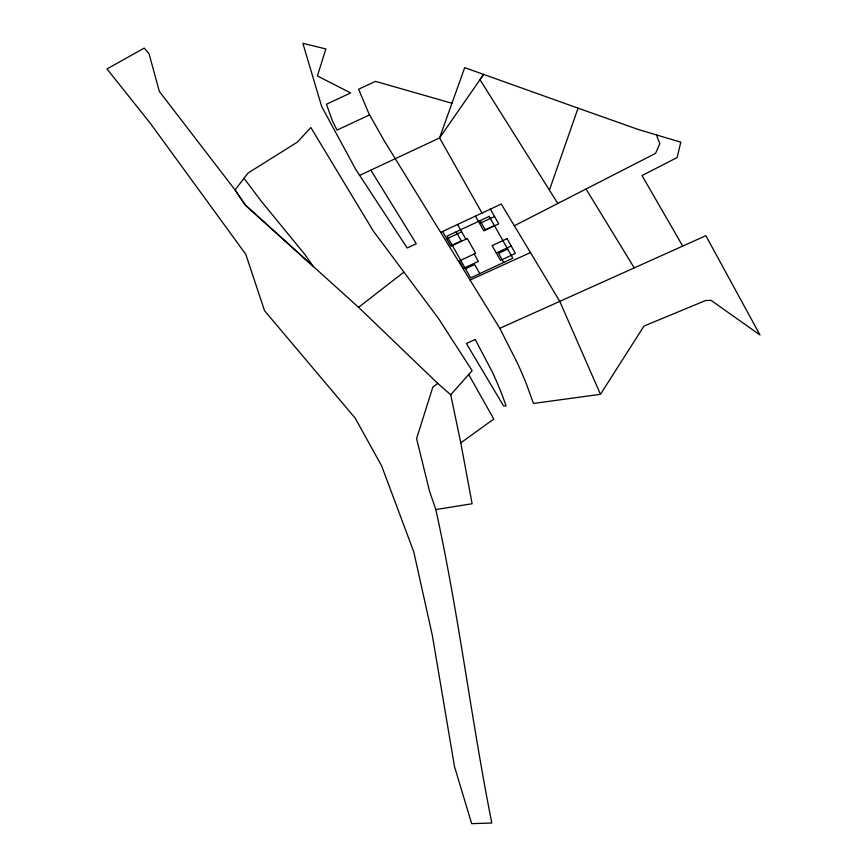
<?xml version="1.0" encoding="UTF-8"?>
<svg xmlns="http://www.w3.org/2000/svg" width="867" height="867" viewBox="0 0 867 867"><rect width="100%" height="100%" fill="white"/><g stroke="black" fill="none" stroke-linecap="round" stroke-linejoin="round"><path stroke-width="1.3" d="M549.407 190.133L578.072 108.169L464.69 67.637L439.569 137.94L359.664 175.383L355.546 169.065L321.657 106.511L302.886 43.35L325.884 48.931L317.387 75.971L350.68 92.942L326.436 104.246L332.462 121.001L337.035 130.104L369.591 114.888M499.815 328.322L517.426 363.165A400.695 369.114 27.7 0 1 526.789 385.056L533.487 403.448L600.473 394.312L643.986 326.057L705.565 300.535L711.027 300.329L760.001 334.998L705.868 235.694L499.815 328.322L384.254 140.844L368.941 113.74L358.602 89.258L375.53 81.379L451.956 103.249M450.721 394.767L472.125 370.642L438.409 318.352L373.168 230.817L310.852 127.547L297.316 142.166L248.125 172.977L235.055 189.927L245.339 205.111L358.57 307.33L437.737 383.387L450.721 394.767L460.778 442.864L472.103 503.749L435.819 509.558L429.533 491.177L416.583 438.648L432.828 387.115L437.737 383.387M358.57 307.33L403.794 272.238M460.778 442.864L493.778 419.054L468.689 374.511M514.337 225.756L655.56 153.372L659.809 143.716L656.438 134.916L638.578 129.573L578.072 108.169M440.685 232.356L501.278 204.027L559.681 301.185L600.473 394.312M446.765 238.837L461.699 231.857M479.624 223.48L494.558 216.501M452.173 245.198L461.309 240.928L456.172 231.836M494.353 225.485L485.206 229.755L480.069 220.662M496.303 253.001L511.237 246.022M465.514 268.813L474.661 264.543L479.798 273.636M507.694 249.1L498.558 253.37L503.694 262.463M470.044 280.041L530.463 252.579M656.438 134.916L680.801 142.155L677.084 157.577L642.014 175.557L682.719 246.065M244.006 178.299L261.335 201.307L304.881 254.475L313.085 266.234L245.35 205.111L235.055 189.927L159.344 91.436L149.048 53.754L144.215 48.097L106.999 68.948L150.544 123.602L245.784 254.28L264.554 310.733L355.199 418.165L381.632 465.904L413.787 551.921L432.34 635.403L454.525 766.721L471.681 823.65L491.806 823.021C471.063 718.884 458.697 613.262 435.819 509.558M359.664 175.383L407.197 248.005L416.279 243.757L370.859 170.138M557.795 203.474L479.993 79.688L483.634 74.41L439.569 137.94L481.987 213.044M586.027 189.006L634.178 267.805M490.386 209.12L498.731 223.881L483.797 230.86L475.452 216.1M457.527 224.477L465.872 239.238M474.206 253.998L478.378 261.379L463.444 268.369L459.272 260.989L475.647 253.327L467.302 238.566L450.938 246.217L442.593 231.456M489.216 216.392L447.036 236.106L470.651 277.906L512.831 258.193L489.216 216.392M507.076 238.642L492.131 245.621L500.476 260.382L515.41 253.402L507.076 238.642M475.214 339.474L466.37 343.484L503.575 405.951L506.079 405.832L502.827 396.869A375.682 346.074 27.7 0 0 492.521 372.366L475.214 339.474"/></g></svg>
